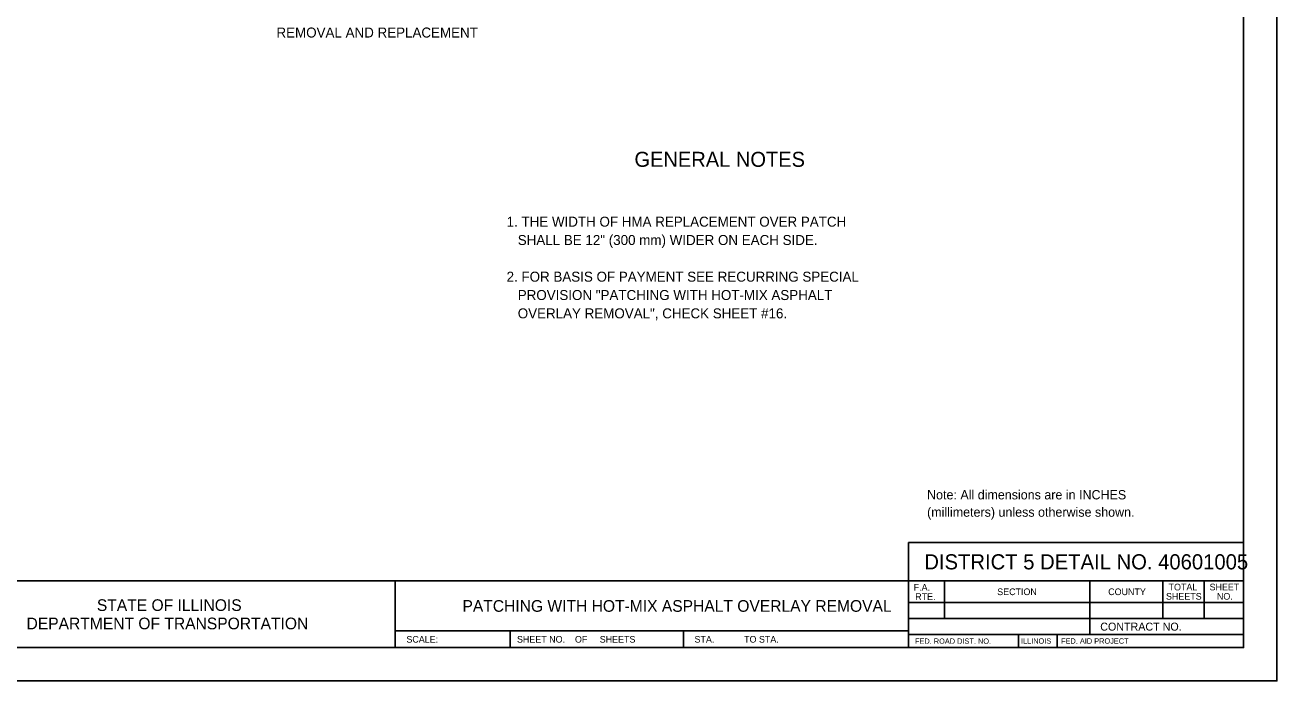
# Model space of a CAD drawing. Extents: x 99425 to 100105, y 98666 to 99106.
# Drawn here: x 99729.1 to 100104.6, y 98666.5 to 98863.2 of the extents above; entities that cross this region are included whole.
import ezdxf

# ---------------------------------------------------------------- set-up
doc = ezdxf.new("R2010")
doc.units = 0
for name, color, linetype in [('Design_PR_Roadway Notes', 7, 'Continuous'), ('Sheets_50 Reference Boundary', 7, 'Continuous'), ('Sheets_General Details', 7, 'Continuous'), ('Sheets_Printer Plotting Border', 7, 'Continuous')]:
    doc.layers.add(name, color=color, linetype=linetype)

msp = doc.modelspace()

# ---------------------------------------------------------------- linework, layer by layer
at = {"layer": 'Sheets_50 Reference Boundary'}
msp.add_lwpolyline([(99464.57, 99096.49), (100094.57, 99096.49), (100094.57, 98696.49), (99464.57, 98696.49)], close=True, dxfattribs=at)
at = {"layer": 'Sheets_General Details'}
for p, q in [((100104.57, 98666.49), (100104.57, 99106.49)), ((99464.57, 98696.49), (100094.57, 98696.49)), ((99840.05, 98696.49), (99840.05, 98676.49)), ((99994.05, 98696.49), (99994.05, 98676.49)), ((100004.85, 98696.49), (100004.85, 98685.19)), ((100048.45, 98696.49), (100048.45, 98680.39)), ((100070.3, 98696.49), (100070.3, 98685.19)), ((100082.71, 98696.49), (100082.71, 98685.19)), ((99994.05, 98689.99), (100094.57, 98689.99)), ((99994.05, 98685.19), (100094.57, 98685.19)), ((99840.05, 98681.49), (99994.05, 98681.49)), ((99874.57, 98681.49), (99874.57, 98676.49)), ((99926.57, 98681.49), (99926.57, 98676.49)), ((99994.05, 98680.39), (100094.57, 98680.39)), ((100027, 98680.39), (100027, 98676.49)), ((100038.6, 98680.39), (100038.6, 98676.49)), ((100104.57, 98666.49), (99424.57, 98666.49))]:
    msp.add_line(p, q, dxfattribs=at)
for points in [[(99464.57, 99096.49), (100094.57, 99096.49), (100094.57, 98676.49), (99464.57, 98676.49)], [(99994.05, 98696.49), (100094.57, 98696.49), (100094.57, 98707.98), (99994.05, 98707.98)]]:
    msp.add_lwpolyline(points, close=True, dxfattribs=at)
at = {"layer": 'Sheets_Printer Plotting Border'}
msp.add_lwpolyline([(99424.57, 98666.49), (100104.57, 98666.49), (100104.57, 99106.49), (99424.57, 99106.49)], close=True, dxfattribs=at)

# ---------------------------------------------------------------- texts
at = {"layer": 'Design_PR_Roadway Notes'}
for s, height, p in [('REMOVAL AND REPLACEMENT', 3, (99804.47, 98859.48)), ('GENERAL NOTES', 4.5, (99911.84, 98820.7)), ('1. THE WIDTH OF HMA REPLACEMENT OVER PATCH', 3, (99873.5, 98802.75)), ('   SHALL BE 12" (300 mm) WIDER ON EACH SIDE.', 3, (99873.5, 98797.25)), ('2. FOR BASIS OF PAYMENT SEE RECURRING SPECIAL', 3, (99873.5, 98786.25)), ('   PROVISION "PATCHING WITH HOT-MIX ASPHALT ', 3, (99873.5, 98780.75)), ('   OVERLAY REMOVAL", CHECK SHEET #16.', 3, (99873.5, 98775.25))]:
    msp.add_text(s, height=height, dxfattribs=at).set_placement(p)
at = {"layer": 'Sheets_General Details'}
for s, height, p in [('Note: All dimensions are in INCHES', 2.8003, (99999.62, 98720.95)), ('(millimeters) unless otherwise shown.', 2.8003, (99999.62, 98715.75)), ('DISTRICT 5 DETAIL NO. 40601005   ', 4.5381, (99998.79, 98699.96)), ('F.A.', 2, (99995.6, 98693.59)), ('SECTION', 2, (100020.66, 98692.24)), ('COUNTY', 2, (100053.94, 98692.24)), ('TOTAL', 2, (100072.06, 98693.66)), ('SHEET', 2, (100084.36, 98693.66)), ('STATE OF ILLINOIS', 3.5, (99750.6, 98687.49)), ('PATCHING WITH HOT-MIX ASPHALT OVERLAY REMOVAL', 3.5, (99860.26, 98687.24)), ('RTE.', 2, (99996.06, 98690.79)), ('SHEETS', 2, (100071.28, 98690.87)), ('NO.', 2, (100086.56, 98690.87)), ('DEPARTMENT OF TRANSPORTATION', 3.5, (99729.5, 98681.99)), ('CONTRACT NO.      ', 2.4, (100051.56, 98681.59)), ('SCALE:          ', 2, (99843.44, 98677.99)), ('SHEET NO.    OF     SHEETS', 2, (99876.61, 98677.99)), ('STA.            TO STA.            ', 2, (99929.87, 98677.99)), ('FED. ROAD DIST. NO.  ', 1.6, (99995.99, 98677.64)), ('ILLINOIS', 1.6, (100027.78, 98677.68)), ('FED. AID PROJECT', 1.6, (100039.81, 98677.68))]:
    msp.add_text(s, height=height, dxfattribs=at).set_placement(p)

doc.saveas('drawing.dxf')
